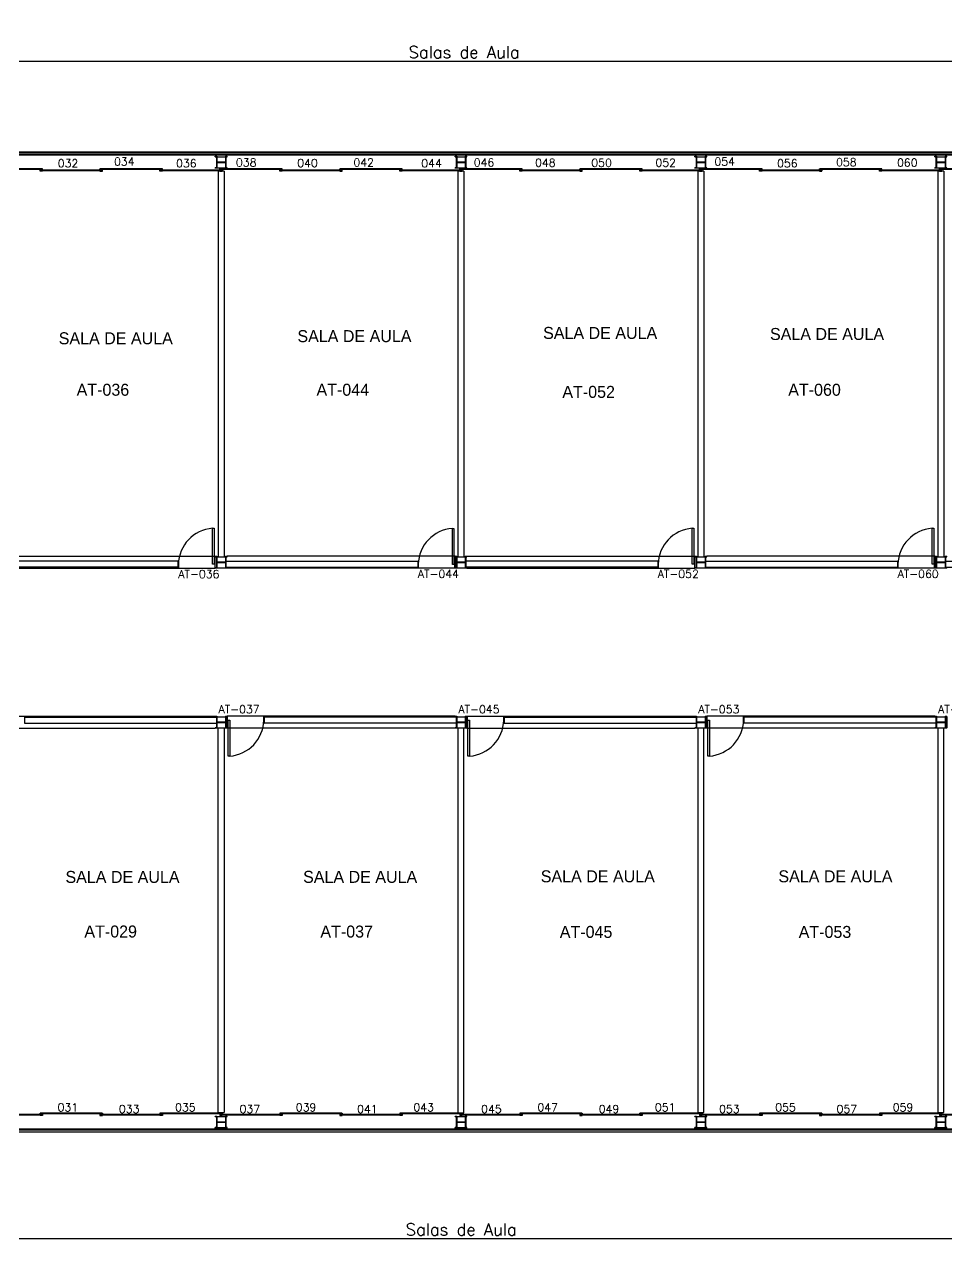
# Model space of a CAD drawing. Header units: millimetres. Extents: x 3509 to 3629, y 975 to 1006.
# Drawn here: x 3531.08 to 3554.16, y 975.59 to 1005.95 of the extents above; entities that cross this region are included whole.
import ezdxf
from ezdxf.enums import TextEntityAlignment as Align

# ---------------------------------------------------------------- set-up
doc = ezdxf.new("R2010")
doc.units = ezdxf.units.MM
for name, color, linetype in [('3', 2, 'Continuous'), ('ENDEREÇO', 2, 'Continuous'), ('MATRIZ', 2, 'Continuous'), ('MATRIZ-1', 1, 'Continuous'), ('NMOD', 2, 'Continuous'), ('TEXTO-CENTRO-CUSTO', 2, 'Continuous')]:
    doc.layers.add(name, color=color, linetype=linetype)
doc.styles.add('FONTE', font='FONTE.shx', dxfattribs={"height": 0.4})
doc.styles.add('ROMANS', font='simplex.shx', dxfattribs={"height": 0.3})
doc.styles.add('UNB-100', font='simplex.shx', dxfattribs={"height": 0.2})
doc.dimstyles.new('1', dxfattribs={"dimtxt": 0.3, "dimasz": 0.18, "dimexe": 0.5, "dimexo": 1, "dimgap": 0.08, "dimtad": 1, "dimdec": 4, "dimzin": 12, "dimdsep": 46, "dimtxsty": 'ROMANS', "dimblk1": 'NONE', "dimblk2": 'NONE', "dimsah": 1, "dimcen": 0, "dimclrd": 2, "dimclre": 2, "dimclrt": 2, "dimadec": 0, "dimazin": 0, "dimtfac": 1, "dimtdec": 4, "dimtofl": 0, "dimtmove": 2, "dimatfit": 3, "dimldrblk": 'NONE', "dimfxl": 1, "dimtolj": 1, "dimtzin": 4, "dimarcsym": 0})

# ---------------------------------------------------------------- blocks, each defined once
blk = doc.blocks.new('*D29')
at = {"layer": 'DEFPOINTS', "color": 0, "linetype": 'Continuous', "transparency": 16777216}
for p in [(3518.079, 1005.023), (3518.079, 1002.753), (3566.088, 1002.753)]:
    blk.add_point(p, dxfattribs=at)
at = {"layer": 'TEXTO-CENTRO-CUSTO', "color": 2, "linetype": 'Continuous', "lineweight": -2, "transparency": 16777216}
for p, q in [((3518.079, 1003.753), (3518.079, 1005.523)), ((3566.088, 1003.753), (3566.088, 1005.523)), ((3566.088, 1005.023), (3518.079, 1005.023))]:
    blk.add_line(p, q, dxfattribs=at)
at = {"layer": 'TEXTO-CENTRO-CUSTO', "color": 2, "linetype": 'Continuous', "transparency": 16777216, "insert": (3542.084, 1005.253), "char_height": 0.3, "attachment_point": 5, "style": 'ROMANS'}
blk.add_mtext('\\A1;Salas de Aula', dxfattribs=at)
blk = doc.blocks.new('_NONE')
at = {"color": 0, "linetype": 'ByBlock'}
blk.add_circle((0, 0), 0.25, dxfattribs=at)

msp = doc.modelspace()

# ---------------------------------------------------------------- linework, layer by layer
msp.add_lwpolyline([(3508.85567, 1002.75329), (3629.15508, 1002.75329), (3629.15508, 978.25329), (3508.85567, 978.25329)], close=True)
at = {"layer": 'MATRIZ'}
for p, q in [((3535.93067, 1002.27894), (3535.93067, 992.64129)), ((3536.08067, 1002.27894), (3535.93067, 1002.27894)), ((3536.08067, 1002.27894), (3536.08067, 992.64129)), ((3541.93067, 1002.27845), (3541.93067, 992.64129)), ((3542.08067, 1002.27845), (3541.93067, 1002.27845)), ((3542.08067, 1002.27845), (3542.08067, 992.64129)), ((3547.93067, 1002.27958), (3547.93067, 992.64129)), ((3548.08067, 1002.27958), (3547.93067, 1002.27958)), ((3548.08067, 1002.27958), (3548.08067, 992.64129)), ((3553.93067, 1002.27958), (3553.93067, 992.64092)), ((3554.08067, 1002.27958), (3553.93067, 1002.27958)), ((3554.08067, 1002.27958), (3554.08067, 992.64092)), ((3535.79014, 993.35081), (3535.83014, 993.35081)), ((3535.79014, 992.45081), (3535.79014, 993.35081)), ((3535.83014, 993.35081), (3535.83014, 992.45081)), ((3541.79014, 993.35001), (3541.83014, 993.35001)), ((3541.79014, 992.45001), (3541.79014, 993.35001)), ((3541.83014, 993.35001), (3541.83014, 992.45001)), ((3547.79014, 993.35081), (3547.83014, 993.35081)), ((3547.79014, 992.45081), (3547.79014, 993.35081)), ((3547.83014, 993.35081), (3547.83014, 992.45081)), ((3553.79014, 993.35081), (3553.83014, 993.35081)), ((3553.79014, 992.45081), (3553.79014, 993.35081)), ((3553.83014, 993.35081), (3553.83014, 992.45081)), ((3534.92577, 992.52529), (3530.12567, 992.52529)), ((3534.92577, 992.52529), (3534.92577, 992.37529)), ((3534.93077, 992.53124), (3534.93577, 992.53124)), ((3534.93077, 992.53124), (3534.93077, 992.37124)), ((3534.93577, 992.53124), (3534.93577, 992.37124)), ((3535.84567, 992.53124), (3535.85067, 992.53124)), ((3535.84567, 992.53124), (3535.84567, 992.37124)), ((3535.85067, 992.53124), (3535.85067, 992.37124)), ((3535.85567, 992.35329), (3535.85567, 992.65329)), ((3535.85567, 992.64129), (3535.85567, 992.65329)), ((3535.85567, 992.65329), (3535.89767, 992.65329)), ((3535.85567, 992.64129), (3535.88567, 992.64129)), ((3535.88567, 992.64129), (3535.88567, 992.36529)), ((3535.89767, 992.65329), (3535.89767, 992.35329)), ((3535.89767, 992.64129), (3536.11367, 992.64129)), ((3535.89767, 992.50929), (3536.11367, 992.50929)), ((3535.89767, 992.49729), (3536.11367, 992.49729)), ((3536.11367, 992.65329), (3536.11367, 992.35329)), ((3536.11367, 992.65329), (3536.15567, 992.65329)), ((3536.12567, 992.64129), (3536.12567, 992.36529)), ((3536.12567, 992.64129), (3536.15567, 992.64129)), ((3536.12567, 992.52529), (3540.92577, 992.52529)), ((3536.15567, 992.64129), (3536.15567, 992.65329)), ((3540.92577, 992.52529), (3540.92577, 992.37529)), ((3540.93077, 992.53043), (3540.93077, 992.37043)), ((3540.93077, 992.53043), (3540.93577, 992.53043)), ((3540.93577, 992.53043), (3540.93577, 992.37043)), ((3541.84567, 992.53043), (3541.85067, 992.53043)), ((3541.84567, 992.53043), (3541.84567, 992.37043)), ((3541.85067, 992.53043), (3541.85067, 992.37043)), ((3541.85567, 992.35329), (3541.85567, 992.65329)), ((3541.85567, 992.64129), (3541.85567, 992.65329)), ((3541.85567, 992.65329), (3541.89767, 992.65329)), ((3541.85567, 992.64129), (3541.88567, 992.64129)), ((3541.88567, 992.64129), (3541.88567, 992.36529)), ((3541.89767, 992.65329), (3541.89767, 992.35329)), ((3541.89767, 992.64129), (3542.11367, 992.64129)), ((3541.89767, 992.50929), (3542.11367, 992.50929)), ((3541.89767, 992.49729), (3542.11367, 992.49729)), ((3542.11367, 992.65329), (3542.11367, 992.35329)), ((3542.11367, 992.65329), (3542.15567, 992.65329)), ((3542.12567, 992.64129), (3542.12567, 992.36529)), ((3542.12567, 992.64129), (3542.15567, 992.64129)), ((3546.92577, 992.52595), (3542.12567, 992.52595)), ((3542.15567, 992.64129), (3542.15567, 992.65329)), ((3546.92577, 992.52595), (3546.92577, 992.37595)), ((3546.93077, 992.53124), (3546.93077, 992.37124)), ((3546.93077, 992.53124), (3546.93577, 992.53124)), ((3546.93577, 992.53124), (3546.93577, 992.37124)), ((3547.84567, 992.53124), (3547.85067, 992.53124)), ((3547.84567, 992.53124), (3547.84567, 992.37124)), ((3547.85067, 992.53124), (3547.85067, 992.37124)), ((3547.85567, 992.35329), (3547.85567, 992.65329)), ((3547.85567, 992.64129), (3547.85567, 992.65329)), ((3547.85567, 992.65329), (3547.89767, 992.65329)), ((3547.85567, 992.64129), (3547.88567, 992.64129)), ((3547.88567, 992.64129), (3547.88567, 992.36529)), ((3547.89767, 992.65329), (3547.89767, 992.35329)), ((3547.89767, 992.64129), (3548.11367, 992.64129)), ((3547.89767, 992.50929), (3548.11367, 992.50929)), ((3547.89767, 992.49729), (3548.11367, 992.49729)), ((3548.11367, 992.65329), (3548.11367, 992.35329)), ((3548.11367, 992.65329), (3548.15567, 992.65329)), ((3548.12567, 992.64129), (3548.12567, 992.36529)), ((3548.12567, 992.64129), (3548.15567, 992.64129)), ((3548.12567, 992.52595), (3552.92577, 992.52595)), ((3548.15567, 992.64129), (3548.15567, 992.65329)), ((3552.92577, 992.52595), (3552.92577, 992.37595)), ((3552.93077, 992.53124), (3552.93077, 992.37124)), ((3552.93077, 992.53124), (3552.93577, 992.53124)), ((3552.93577, 992.53124), (3552.93577, 992.37124)), ((3553.84567, 992.53124), (3553.85067, 992.53124)), ((3553.84567, 992.53124), (3553.84567, 992.37124)), ((3553.85067, 992.53124), (3553.85067, 992.37124)), ((3553.85567, 992.35292), (3553.85567, 992.65292)), ((3553.85567, 992.64092), (3553.85567, 992.65292)), ((3553.85567, 992.65292), (3553.89767, 992.65292)), ((3553.85567, 992.64092), (3553.88567, 992.64092)), ((3553.88567, 992.64092), (3553.88567, 992.36492)), ((3553.89767, 992.65292), (3553.89767, 992.35292)), ((3553.89767, 992.64092), (3554.11367, 992.64092)), ((3553.89767, 992.50892), (3554.11367, 992.50892)), ((3553.89767, 992.49692), (3554.11367, 992.49692)), ((3554.11367, 992.65292), (3554.11367, 992.35292)), ((3554.11367, 992.65292), (3554.15567, 992.65292)), ((3554.12567, 992.64092), (3554.12567, 992.36492)), ((3554.12567, 992.64092), (3554.15567, 992.64092)), ((3558.92577, 992.52492), (3554.12567, 992.52492)), ((3554.15567, 992.64092), (3554.15567, 992.65292)), ((3534.92577, 992.37529), (3530.12567, 992.37529)), ((3534.93077, 992.37124), (3534.93577, 992.37124)), ((3535.83014, 992.45081), (3535.79014, 992.45081)), ((3535.84567, 992.37124), (3535.85067, 992.37124)), ((3535.88567, 992.36529), (3535.85567, 992.36529)), ((3535.85567, 992.35329), (3535.85567, 992.36529)), ((3535.89767, 992.35329), (3535.85567, 992.35329)), ((3535.89767, 992.36529), (3536.11367, 992.36529)), ((3536.15567, 992.35329), (3536.11367, 992.35329)), ((3536.12567, 992.37529), (3540.92577, 992.37529)), ((3536.15567, 992.36529), (3536.12567, 992.36529)), ((3536.15567, 992.35329), (3536.15567, 992.36529)), ((3540.93077, 992.37043), (3540.93577, 992.37043)), ((3541.83014, 992.45001), (3541.79014, 992.45001)), ((3541.84567, 992.37043), (3541.85067, 992.37043)), ((3541.88567, 992.36529), (3541.85567, 992.36529)), ((3541.85567, 992.35329), (3541.85567, 992.36529)), ((3541.89767, 992.35329), (3541.85567, 992.35329)), ((3541.89767, 992.36529), (3542.11367, 992.36529)), ((3542.15567, 992.35329), (3542.11367, 992.35329)), ((3546.92577, 992.37595), (3542.12567, 992.37595)), ((3542.15567, 992.36529), (3542.12567, 992.36529)), ((3542.15567, 992.35329), (3542.15567, 992.36529)), ((3546.93077, 992.37124), (3546.93577, 992.37124)), ((3547.83014, 992.45081), (3547.79014, 992.45081)), ((3547.84567, 992.37124), (3547.85067, 992.37124)), ((3547.88567, 992.36529), (3547.85567, 992.36529)), ((3547.85567, 992.35329), (3547.85567, 992.36529)), ((3547.89767, 992.35329), (3547.85567, 992.35329)), ((3547.89767, 992.36529), (3548.11367, 992.36529)), ((3548.15567, 992.35329), (3548.11367, 992.35329)), ((3548.12567, 992.37595), (3552.92577, 992.37595)), ((3548.15567, 992.36529), (3548.12567, 992.36529)), ((3548.15567, 992.35329), (3548.15567, 992.36529)), ((3552.93077, 992.37124), (3552.93577, 992.37124)), ((3553.83014, 992.45081), (3553.79014, 992.45081)), ((3553.84567, 992.37124), (3553.85067, 992.37124)), ((3553.88567, 992.36492), (3553.85567, 992.36492)), ((3553.85567, 992.35292), (3553.85567, 992.36492)), ((3553.89767, 992.35292), (3553.85567, 992.35292)), ((3553.89767, 992.36492), (3554.11367, 992.36492)), ((3554.15567, 992.35292), (3554.11367, 992.35292)), ((3558.92577, 992.37492), (3554.12567, 992.37492)), ((3554.15567, 992.36492), (3554.12567, 992.36492)), ((3554.15567, 992.35292), (3554.15567, 992.36492)), ((3531.08347, 988.63093), (3531.08347, 988.48093)), ((3531.08347, 988.63093), (3535.88567, 988.63093)), ((3535.85567, 988.64093), (3535.85567, 988.65293)), ((3535.85567, 988.65293), (3535.89767, 988.65293)), ((3535.85567, 988.64093), (3535.88567, 988.64093)), ((3535.88567, 988.64093), (3535.88567, 988.36493)), ((3535.89767, 988.65293), (3535.89767, 988.35293)), ((3535.89767, 988.64093), (3536.11367, 988.64093)), ((3536.11367, 988.65293), (3536.15567, 988.65293)), ((3536.11367, 988.65293), (3536.11367, 988.35293)), ((3536.12567, 988.64093), (3536.12567, 988.36493)), ((3536.12567, 988.64093), (3536.15567, 988.64093)), ((3536.15567, 988.64093), (3536.15567, 988.65293)), ((3536.15567, 988.64093), (3536.15567, 988.36493)), ((3536.1596, 988.47492), (3536.1596, 988.63492)), ((3536.1646, 988.63492), (3536.1596, 988.63492)), ((3536.1646, 988.47492), (3536.1646, 988.63492)), ((3536.18013, 988.55534), (3536.22013, 988.55534)), ((3536.18013, 987.65534), (3536.18013, 988.55534)), ((3536.22013, 988.55534), (3536.22013, 987.65534)), ((3537.0795, 988.63492), (3537.0745, 988.63492)), ((3537.0745, 988.47492), (3537.0745, 988.63492)), ((3537.0795, 988.47492), (3537.0795, 988.63492)), ((3537.08347, 988.63092), (3537.08347, 988.48092)), ((3541.88567, 988.63092), (3537.08347, 988.63092)), ((3541.85567, 988.64092), (3541.85567, 988.65292)), ((3541.85567, 988.65292), (3541.89767, 988.65292)), ((3541.85567, 988.64092), (3541.88567, 988.64092)), ((3541.88567, 988.64092), (3541.88567, 988.36492)), ((3541.89767, 988.65292), (3541.89767, 988.35292)), ((3541.89767, 988.64092), (3542.11367, 988.64092)), ((3542.11367, 988.65292), (3542.15567, 988.65292)), ((3542.11367, 988.65292), (3542.11367, 988.35292)), ((3542.12567, 988.64092), (3542.12567, 988.36492)), ((3542.12567, 988.64092), (3542.15567, 988.64092)), ((3542.15567, 988.64092), (3542.15567, 988.65292)), ((3542.15567, 988.64092), (3542.15567, 988.36492)), ((3542.1596, 988.47491), (3542.1596, 988.63491)), ((3542.1646, 988.63491), (3542.1596, 988.63491)), ((3542.1646, 988.47491), (3542.1646, 988.63491)), ((3542.18013, 988.55534), (3542.22013, 988.55534)), ((3542.18013, 987.65534), (3542.18013, 988.55534)), ((3542.22013, 988.55534), (3542.22013, 987.65534)), ((3543.0795, 988.63491), (3543.0745, 988.63491)), ((3543.0745, 988.47491), (3543.0745, 988.63491)), ((3543.0795, 988.47491), (3543.0795, 988.63491)), ((3543.08347, 988.63091), (3547.88567, 988.63091)), ((3543.08347, 988.63091), (3543.08347, 988.48091)), ((3547.85567, 988.64091), (3547.85567, 988.65291)), ((3547.85567, 988.65291), (3547.89767, 988.65291)), ((3547.85567, 988.64091), (3547.88567, 988.64091)), ((3547.88567, 988.64091), (3547.88567, 988.36491)), ((3547.89767, 988.65291), (3547.89767, 988.35291)), ((3547.89767, 988.64091), (3548.11367, 988.64091)), ((3548.11367, 988.65291), (3548.15567, 988.65291)), ((3548.11367, 988.65291), (3548.11367, 988.35291)), ((3548.12567, 988.64091), (3548.12567, 988.36491)), ((3548.12567, 988.64091), (3548.15567, 988.64091)), ((3548.15567, 988.64091), (3548.15567, 988.65291)), ((3548.15567, 988.64091), (3548.15567, 988.36491)), ((3548.1596, 988.4749), (3548.1596, 988.6349)), ((3548.1646, 988.6349), (3548.1596, 988.6349)), ((3548.1646, 988.4749), (3548.1646, 988.6349)), ((3548.18013, 988.55533), (3548.22013, 988.55533)), ((3548.18013, 987.65533), (3548.18013, 988.55533)), ((3548.22013, 988.55533), (3548.22013, 987.65533)), ((3549.0795, 988.6349), (3549.0745, 988.6349)), ((3549.0745, 988.4749), (3549.0745, 988.6349)), ((3549.0795, 988.4749), (3549.0795, 988.6349)), ((3553.88567, 988.6309), (3549.08347, 988.6309)), ((3549.08347, 988.6309), (3549.08347, 988.4809)), ((3553.85567, 988.6409), (3553.85567, 988.6529)), ((3553.85567, 988.6529), (3553.89767, 988.6529)), ((3553.85567, 988.6409), (3553.88567, 988.6409)), ((3553.88567, 988.6409), (3553.88567, 988.3649)), ((3553.89767, 988.6529), (3553.89767, 988.3529)), ((3553.89767, 988.6409), (3554.11367, 988.6409)), ((3554.11367, 988.6529), (3554.15567, 988.6529)), ((3554.11367, 988.6529), (3554.11367, 988.3529)), ((3554.12567, 988.6409), (3554.12567, 988.3649)), ((3554.12567, 988.6409), (3554.15567, 988.6409)), ((3554.15567, 988.6409), (3554.15567, 988.6529)), ((3554.15567, 988.6409), (3554.15567, 988.3649)), ((3531.08347, 988.48093), (3535.88567, 988.48093)), ((3535.88567, 988.36493), (3535.85567, 988.36493)), ((3535.85567, 988.35293), (3535.85567, 988.36493)), ((3535.89767, 988.35293), (3535.85567, 988.35293)), ((3535.89767, 988.50893), (3536.11367, 988.50893)), ((3535.89767, 988.49693), (3536.11367, 988.49693)), ((3535.89767, 988.36493), (3536.11367, 988.36493)), ((3535.93067, 978.74441), (3535.93067, 988.36493)), ((3536.08067, 988.36493), (3536.08067, 978.74441)), ((3536.15567, 988.35293), (3536.11367, 988.35293)), ((3536.15567, 988.36493), (3536.12567, 988.36493)), ((3536.15567, 988.35293), (3536.15567, 988.36493)), ((3536.1646, 988.47492), (3536.1596, 988.47492)), ((3537.0795, 988.47492), (3537.0745, 988.47492)), ((3541.88567, 988.48092), (3537.08347, 988.48092)), ((3541.88567, 988.36492), (3541.85567, 988.36492)), ((3541.85567, 988.35292), (3541.85567, 988.36492)), ((3541.89767, 988.35292), (3541.85567, 988.35292)), ((3541.89767, 988.50892), (3542.11367, 988.50892)), ((3541.89767, 988.49692), (3542.11367, 988.49692)), ((3541.89767, 988.36492), (3542.11367, 988.36492)), ((3541.93067, 988.36492), (3541.93067, 978.74091)), ((3542.08067, 978.74091), (3542.08067, 988.36492)), ((3542.15567, 988.35292), (3542.11367, 988.35292)), ((3542.15567, 988.36492), (3542.12567, 988.36492)), ((3542.15567, 988.35292), (3542.15567, 988.36492)), ((3542.1646, 988.47491), (3542.1596, 988.47491)), ((3543.0795, 988.47491), (3543.0745, 988.47491)), ((3543.08347, 988.48091), (3547.88567, 988.48091)), ((3547.85567, 988.35291), (3547.85567, 988.36491)), ((3547.88567, 988.36491), (3547.85567, 988.36491)), ((3547.85567, 988.35291), (3547.85567, 988.36491)), ((3547.89767, 988.35291), (3547.85567, 988.35291)), ((3547.89767, 988.35291), (3547.85567, 988.35291)), ((3547.89767, 988.50891), (3548.11367, 988.50891)), ((3547.89767, 988.49691), (3548.11367, 988.49691)), ((3547.89767, 988.36491), (3548.11367, 988.36491)), ((3547.93067, 988.36491), (3547.93067, 978.74777)), ((3548.08067, 978.74777), (3548.08067, 988.36491)), ((3548.15567, 988.35291), (3548.11367, 988.35291)), ((3548.15567, 988.36491), (3548.12567, 988.36491)), ((3548.15567, 988.35291), (3548.15567, 988.36491)), ((3548.1646, 988.4749), (3548.1596, 988.4749)), ((3549.0795, 988.4749), (3549.0745, 988.4749)), ((3553.88567, 988.4809), (3549.08347, 988.4809)), ((3553.88567, 988.3649), (3553.85567, 988.3649)), ((3553.85567, 988.3529), (3553.85567, 988.3649)), ((3553.89767, 988.3529), (3553.85567, 988.3529)), ((3553.89767, 988.5089), (3554.11367, 988.5089)), ((3553.89767, 988.4969), (3554.11367, 988.4969)), ((3553.89767, 988.3649), (3554.11367, 988.3649)), ((3553.93067, 988.3649), (3553.93067, 978.74777)), ((3554.08067, 978.74777), (3554.08067, 988.3649)), ((3554.15567, 988.3529), (3554.11367, 988.3529)), ((3554.15567, 988.3649), (3554.12567, 988.3649)), ((3554.15567, 988.3529), (3554.15567, 988.3649)), ((3536.22013, 987.65534), (3536.18013, 987.65534)), ((3542.22013, 987.65534), (3542.18013, 987.65534)), ((3548.22013, 987.65533), (3548.18013, 987.65533)), ((3535.93067, 978.74441), (3536.08067, 978.74441)), ((3541.93067, 978.74091), (3542.08067, 978.74091)), ((3547.93067, 978.74777), (3548.08067, 978.74777)), ((3553.93067, 978.74777), (3554.08067, 978.74777))]:
    msp.add_line(p, q, dxfattribs=at)
for centre, start, end in [((3535.85959, 992.42934), 94.310497, 178.642288), ((3541.85959, 992.42854), 94.310497, 178.642288), ((3547.85959, 992.42934), 94.310497, 178.642288), ((3553.85959, 992.42934), 94.310497, 178.642288), ((3536.15067, 988.57681), 274.310497, 358.642288), ((3542.15067, 988.57681), 274.310497, 358.642288), ((3548.15067, 988.5768), 274.310497, 358.642288)]:
    msp.add_arc(centre, 0.92408, start, end, dxfattribs=at)
at = {"layer": 'MATRIZ-1'}
for p, q in [((3629.15508, 1002.75329), (3508.85567, 1002.75329)), ((3591.50008, 1002.70814), (3508.85567, 1002.70814)), ((3591.50008, 1002.67814), (3508.85567, 1002.67814)), ((3535.85567, 1002.64129), (3535.85567, 1002.65329)), ((3535.85567, 1002.65329), (3535.89767, 1002.65329)), ((3535.85567, 1002.64129), (3535.88567, 1002.64129)), ((3535.88567, 1002.64129), (3535.88567, 1002.36529)), ((3535.89767, 1002.65329), (3535.89767, 1002.35329)), ((3535.89767, 1002.64129), (3536.11367, 1002.64129)), ((3535.89767, 1002.50929), (3536.11367, 1002.50929)), ((3536.11367, 1002.65329), (3536.11367, 1002.35329)), ((3536.11367, 1002.65329), (3536.15567, 1002.65329)), ((3536.12567, 1002.64129), (3536.12567, 1002.36529)), ((3536.12567, 1002.64129), (3536.15567, 1002.64129)), ((3536.15567, 1002.64129), (3536.15567, 1002.65329)), ((3541.85567, 1002.64129), (3541.85567, 1002.65329)), ((3541.85567, 1002.65329), (3541.89767, 1002.65329)), ((3541.85567, 1002.64129), (3541.88567, 1002.64129)), ((3541.88567, 1002.64129), (3541.88567, 1002.36529)), ((3541.89767, 1002.65329), (3541.89767, 1002.35329)), ((3541.89767, 1002.64129), (3542.11367, 1002.64129)), ((3541.89767, 1002.50929), (3542.11367, 1002.50929)), ((3542.11367, 1002.65329), (3542.11367, 1002.35329)), ((3542.11367, 1002.65329), (3542.15567, 1002.65329)), ((3542.12567, 1002.64129), (3542.12567, 1002.36529)), ((3542.12567, 1002.64129), (3542.15567, 1002.64129)), ((3542.15567, 1002.64129), (3542.15567, 1002.65329)), ((3547.85567, 1002.64129), (3547.85567, 1002.65329)), ((3547.85567, 1002.65329), (3547.89767, 1002.65329)), ((3547.85567, 1002.64129), (3547.88567, 1002.64129)), ((3547.88567, 1002.64129), (3547.88567, 1002.36529)), ((3547.89767, 1002.65329), (3547.89767, 1002.35329)), ((3547.89767, 1002.64129), (3548.11367, 1002.64129)), ((3547.89767, 1002.50929), (3548.11367, 1002.50929)), ((3548.11367, 1002.65329), (3548.11367, 1002.35329)), ((3548.11367, 1002.65329), (3548.15567, 1002.65329)), ((3548.12567, 1002.64129), (3548.12567, 1002.36529)), ((3548.12567, 1002.64129), (3548.15567, 1002.64129)), ((3548.15567, 1002.64129), (3548.15567, 1002.65329)), ((3553.85567, 1002.64129), (3553.85567, 1002.65329)), ((3553.85567, 1002.65329), (3553.89767, 1002.65329)), ((3553.85567, 1002.64129), (3553.88567, 1002.64129)), ((3553.88567, 1002.64129), (3553.88567, 1002.36529)), ((3553.89767, 1002.65329), (3553.89767, 1002.35329)), ((3553.89767, 1002.64129), (3554.11367, 1002.64129)), ((3553.89767, 1002.50929), (3554.11367, 1002.50929)), ((3554.11367, 1002.65329), (3554.11367, 1002.35329)), ((3554.11367, 1002.65329), (3554.15567, 1002.65329)), ((3554.12567, 1002.64129), (3554.12567, 1002.36529)), ((3554.12567, 1002.64129), (3554.15567, 1002.64129)), ((3554.15567, 1002.64129), (3554.15567, 1002.65329)), ((3531.52867, 1002.33396), (3529.98267, 1002.33396)), ((3531.52867, 1002.31796), (3529.98267, 1002.31796)), ((3531.53567, 1002.34096), (3531.47567, 1002.34096)), ((3531.47567, 1002.31096), (3531.53567, 1002.31096)), ((3531.47567, 1002.28096), (3531.47567, 1002.31096)), ((3531.53567, 1002.28096), (3531.47567, 1002.28096)), ((3531.48267, 1002.30396), (3531.48267, 1002.28796)), ((3533.02867, 1002.30396), (3531.48267, 1002.30396)), ((3533.02867, 1002.28796), (3531.48267, 1002.28796)), ((3531.52867, 1002.31796), (3531.52867, 1002.33396)), ((3531.53567, 1002.31096), (3531.53567, 1002.34096)), ((3532.97567, 1002.34096), (3533.03567, 1002.34096)), ((3532.97567, 1002.31096), (3532.97567, 1002.34096)), ((3533.03567, 1002.31096), (3532.97567, 1002.31096)), ((3532.97567, 1002.28096), (3533.03567, 1002.28096)), ((3534.52867, 1002.33396), (3532.98267, 1002.33396)), ((3532.98267, 1002.31796), (3532.98267, 1002.33396)), ((3534.52867, 1002.31796), (3532.98267, 1002.31796)), ((3533.02867, 1002.30396), (3533.02867, 1002.28796)), ((3533.03567, 1002.28096), (3533.03567, 1002.31096)), ((3534.53567, 1002.34096), (3534.47567, 1002.34096)), ((3534.47567, 1002.31096), (3534.53567, 1002.31096)), ((3534.47567, 1002.28096), (3534.47567, 1002.31096)), ((3534.53567, 1002.28096), (3534.47567, 1002.28096)), ((3534.48267, 1002.30396), (3534.48267, 1002.28796)), ((3536.02867, 1002.30396), (3534.48267, 1002.30396)), ((3536.02867, 1002.28796), (3534.48267, 1002.28796)), ((3534.52867, 1002.31796), (3534.52867, 1002.33396)), ((3534.53567, 1002.31096), (3534.53567, 1002.34096)), ((3535.88567, 1002.36529), (3535.85567, 1002.36529)), ((3535.85567, 1002.35329), (3535.85567, 1002.36529)), ((3535.89767, 1002.35329), (3535.85567, 1002.35329)), ((3535.89767, 1002.49729), (3536.11367, 1002.49729)), ((3535.89767, 1002.36529), (3536.11367, 1002.36529)), ((3535.97567, 1002.34096), (3536.03567, 1002.34096)), ((3535.97567, 1002.31096), (3535.97567, 1002.34096)), ((3536.03567, 1002.31096), (3535.97567, 1002.31096)), ((3535.97567, 1002.28096), (3536.03567, 1002.28096)), ((3537.52867, 1002.33396), (3535.98267, 1002.33396)), ((3535.98267, 1002.31796), (3535.98267, 1002.33396)), ((3537.52867, 1002.31796), (3535.98267, 1002.31796)), ((3536.02867, 1002.30396), (3536.02867, 1002.28796)), ((3536.03567, 1002.28096), (3536.03567, 1002.31096)), ((3536.15567, 1002.35329), (3536.11367, 1002.35329)), ((3536.15567, 1002.36529), (3536.12567, 1002.36529)), ((3536.15567, 1002.35329), (3536.15567, 1002.36529)), ((3537.53567, 1002.34096), (3537.47567, 1002.34096)), ((3537.47567, 1002.31096), (3537.53567, 1002.31096)), ((3537.47567, 1002.28096), (3537.47567, 1002.31096)), ((3537.53567, 1002.28096), (3537.47567, 1002.28096)), ((3537.48267, 1002.30396), (3537.48267, 1002.28796)), ((3539.02867, 1002.30396), (3537.48267, 1002.30396)), ((3539.02867, 1002.28796), (3537.48267, 1002.28796)), ((3537.52867, 1002.31796), (3537.52867, 1002.33396)), ((3537.53567, 1002.31096), (3537.53567, 1002.34096)), ((3538.97567, 1002.34096), (3539.03567, 1002.34096)), ((3538.97567, 1002.31096), (3538.97567, 1002.34096)), ((3539.03567, 1002.31096), (3538.97567, 1002.31096)), ((3538.97567, 1002.28096), (3539.03567, 1002.28096)), ((3538.98267, 1002.31796), (3538.98267, 1002.33396)), ((3540.52867, 1002.33396), (3538.98267, 1002.33396)), ((3540.52867, 1002.31796), (3538.98267, 1002.31796)), ((3539.02867, 1002.30396), (3539.02867, 1002.28796)), ((3539.03567, 1002.28096), (3539.03567, 1002.31096)), ((3540.53567, 1002.34096), (3540.47567, 1002.34096)), ((3540.47567, 1002.31096), (3540.53567, 1002.31096)), ((3540.47567, 1002.28096), (3540.47567, 1002.31096)), ((3540.53567, 1002.28096), (3540.47567, 1002.28096)), ((3542.02867, 1002.30396), (3540.48267, 1002.30396)), ((3540.48267, 1002.30396), (3540.48267, 1002.28796)), ((3542.02867, 1002.28796), (3540.48267, 1002.28796)), ((3540.52867, 1002.31796), (3540.52867, 1002.33396)), ((3540.53567, 1002.31096), (3540.53567, 1002.34096)), ((3541.88567, 1002.36529), (3541.85567, 1002.36529)), ((3541.85567, 1002.35329), (3541.85567, 1002.36529)), ((3541.89767, 1002.35329), (3541.85567, 1002.35329)), ((3541.89767, 1002.49729), (3542.11367, 1002.49729)), ((3541.89767, 1002.36529), (3542.11367, 1002.36529)), ((3541.97567, 1002.34096), (3542.03567, 1002.34096)), ((3541.97567, 1002.31096), (3541.97567, 1002.34096)), ((3542.03567, 1002.31096), (3541.97567, 1002.31096)), ((3541.97567, 1002.28096), (3542.03567, 1002.28096)), ((3543.52867, 1002.33396), (3541.98267, 1002.33396)), ((3541.98267, 1002.31796), (3541.98267, 1002.33396)), ((3543.52867, 1002.31796), (3541.98267, 1002.31796)), ((3542.02867, 1002.30396), (3542.02867, 1002.28796)), ((3542.03567, 1002.28096), (3542.03567, 1002.31096)), ((3542.15567, 1002.35329), (3542.11367, 1002.35329)), ((3542.15567, 1002.36529), (3542.12567, 1002.36529)), ((3542.15567, 1002.35329), (3542.15567, 1002.36529)), ((3543.53567, 1002.34096), (3543.47567, 1002.34096)), ((3543.47567, 1002.31096), (3543.53567, 1002.31096)), ((3543.47567, 1002.28096), (3543.47567, 1002.31096)), ((3543.53567, 1002.28096), (3543.47567, 1002.28096)), ((3543.48267, 1002.30396), (3543.48267, 1002.28796)), ((3545.02867, 1002.30396), (3543.48267, 1002.30396)), ((3545.02867, 1002.28796), (3543.48267, 1002.28796)), ((3543.52867, 1002.31796), (3543.52867, 1002.33396)), ((3543.53567, 1002.31096), (3543.53567, 1002.34096)), ((3544.97567, 1002.34096), (3545.03567, 1002.34096)), ((3544.97567, 1002.31096), (3544.97567, 1002.34096)), ((3545.03567, 1002.31096), (3544.97567, 1002.31096)), ((3544.97567, 1002.28096), (3545.03567, 1002.28096)), ((3544.98267, 1002.31796), (3544.98267, 1002.33396)), ((3546.52867, 1002.33396), (3544.98267, 1002.33396)), ((3546.52867, 1002.31796), (3544.98267, 1002.31796)), ((3545.02867, 1002.30396), (3545.02867, 1002.28796)), ((3545.03567, 1002.28096), (3545.03567, 1002.31096)), ((3546.53567, 1002.34096), (3546.47567, 1002.34096)), ((3546.47567, 1002.31096), (3546.53567, 1002.31096)), ((3546.47567, 1002.28096), (3546.47567, 1002.31096)), ((3546.53567, 1002.28096), (3546.47567, 1002.28096)), ((3548.02867, 1002.30396), (3546.48267, 1002.30396)), ((3546.48267, 1002.30396), (3546.48267, 1002.28796)), ((3548.02867, 1002.28796), (3546.48267, 1002.28796)), ((3546.52867, 1002.31796), (3546.52867, 1002.33396)), ((3546.53567, 1002.31096), (3546.53567, 1002.34096)), ((3547.88567, 1002.36529), (3547.85567, 1002.36529)), ((3547.85567, 1002.35329), (3547.85567, 1002.36529)), ((3547.89767, 1002.35329), (3547.85567, 1002.35329)), ((3547.89767, 1002.49729), (3548.11367, 1002.49729)), ((3547.89767, 1002.36529), (3548.11367, 1002.36529)), ((3547.97567, 1002.34096), (3548.03567, 1002.34096)), ((3547.97567, 1002.31096), (3547.97567, 1002.34096)), ((3548.03567, 1002.31096), (3547.97567, 1002.31096)), ((3547.97567, 1002.28096), (3548.03567, 1002.28096)), ((3549.52867, 1002.33396), (3547.98267, 1002.33396)), ((3547.98267, 1002.31796), (3547.98267, 1002.33396)), ((3549.52867, 1002.31796), (3547.98267, 1002.31796)), ((3548.02867, 1002.30396), (3548.02867, 1002.28796)), ((3548.03567, 1002.28096), (3548.03567, 1002.31096)), ((3548.15567, 1002.35329), (3548.11367, 1002.35329)), ((3548.15567, 1002.36529), (3548.12567, 1002.36529)), ((3548.15567, 1002.35329), (3548.15567, 1002.36529)), ((3549.53567, 1002.34096), (3549.47567, 1002.34096)), ((3549.47567, 1002.31096), (3549.53567, 1002.31096)), ((3549.47567, 1002.28096), (3549.47567, 1002.31096)), ((3549.53567, 1002.28096), (3549.47567, 1002.28096)), ((3551.02867, 1002.30396), (3549.48267, 1002.30396)), ((3549.48267, 1002.30396), (3549.48267, 1002.28796)), ((3551.02867, 1002.28796), (3549.48267, 1002.28796)), ((3549.52867, 1002.31796), (3549.52867, 1002.33396)), ((3549.53567, 1002.31096), (3549.53567, 1002.34096)), ((3550.97567, 1002.34096), (3551.03567, 1002.34096)), ((3550.97567, 1002.31096), (3550.97567, 1002.34096)), ((3551.03567, 1002.31096), (3550.97567, 1002.31096)), ((3550.97567, 1002.28096), (3551.03567, 1002.28096)), ((3552.52867, 1002.33396), (3550.98267, 1002.33396)), ((3550.98267, 1002.31796), (3550.98267, 1002.33396)), ((3552.52867, 1002.31796), (3550.98267, 1002.31796)), ((3551.02867, 1002.30396), (3551.02867, 1002.28796)), ((3551.03567, 1002.28096), (3551.03567, 1002.31096)), ((3552.53567, 1002.34096), (3552.47567, 1002.34096)), ((3552.47567, 1002.31096), (3552.53567, 1002.31096)), ((3552.47567, 1002.28096), (3552.47567, 1002.31096)), ((3552.53567, 1002.28096), (3552.47567, 1002.28096)), ((3552.48267, 1002.30396), (3552.48267, 1002.28796)), ((3554.02867, 1002.30396), (3552.48267, 1002.30396)), ((3554.02867, 1002.28796), (3552.48267, 1002.28796)), ((3552.52867, 1002.31796), (3552.52867, 1002.33396)), ((3552.53567, 1002.31096), (3552.53567, 1002.34096)), ((3553.88567, 1002.36529), (3553.85567, 1002.36529)), ((3553.85567, 1002.35329), (3553.85567, 1002.36529)), ((3553.89767, 1002.35329), (3553.85567, 1002.35329)), ((3553.89767, 1002.49729), (3554.11367, 1002.49729)), ((3553.89767, 1002.36529), (3554.11367, 1002.36529)), ((3553.97567, 1002.34096), (3554.03567, 1002.34096)), ((3553.97567, 1002.31096), (3553.97567, 1002.34096)), ((3554.03567, 1002.31096), (3553.97567, 1002.31096)), ((3553.97567, 1002.28096), (3554.03567, 1002.28096)), ((3553.98267, 1002.31796), (3553.98267, 1002.33396)), ((3555.52867, 1002.33396), (3553.98267, 1002.33396)), ((3555.52867, 1002.31796), (3553.98267, 1002.31796)), ((3554.02867, 1002.30396), (3554.02867, 1002.28796)), ((3554.03567, 1002.28096), (3554.03567, 1002.31096)), ((3554.15567, 1002.35329), (3554.11367, 1002.35329)), ((3554.15567, 1002.36529), (3554.12567, 1002.36529)), ((3554.15567, 1002.35329), (3554.15567, 1002.36529)), ((3530.15567, 992.65329), (3535.85567, 992.65329)), ((3541.85567, 992.65329), (3536.15567, 992.65329)), ((3542.15567, 992.65329), (3547.85567, 992.65329)), ((3553.85567, 992.65329), (3548.15567, 992.65329)), ((3530.15567, 992.35329), (3535.85567, 992.35329)), ((3541.85567, 992.35329), (3536.15567, 992.35329)), ((3542.15567, 992.35329), (3547.85567, 992.35329)), ((3553.85567, 992.35329), (3548.15567, 992.35329)), ((3530.15567, 988.65293), (3535.85567, 988.65293)), ((3541.85567, 988.65293), (3536.15567, 988.65293)), ((3542.15567, 988.65292), (3547.85567, 988.65292)), ((3553.85567, 988.65291), (3548.15567, 988.65291)), ((3530.15567, 988.35293), (3535.85567, 988.35293)), ((3541.85567, 988.35293), (3536.15567, 988.35293)), ((3542.15567, 988.35292), (3547.85567, 988.35292)), ((3553.85567, 988.35291), (3548.15567, 988.35291)), ((3531.52867, 978.69531), (3529.98267, 978.69531)), ((3531.52867, 978.67931), (3529.98267, 978.67931)), ((3531.47567, 978.73231), (3531.47567, 978.70231)), ((3531.53567, 978.73231), (3531.47567, 978.73231)), ((3531.47567, 978.70231), (3531.53567, 978.70231)), ((3531.53567, 978.67231), (3531.47567, 978.67231)), ((3531.48267, 978.70931), (3531.48267, 978.72531)), ((3533.02867, 978.72531), (3531.48267, 978.72531)), ((3533.02867, 978.70931), (3531.48267, 978.70931)), ((3531.52867, 978.69531), (3531.52867, 978.67931)), ((3531.53567, 978.70231), (3531.53567, 978.67231)), ((3532.97567, 978.73231), (3533.03567, 978.73231)), ((3532.97567, 978.70231), (3532.97567, 978.67231)), ((3533.03567, 978.70231), (3532.97567, 978.70231)), ((3532.97567, 978.67231), (3533.03567, 978.67231)), ((3534.52867, 978.69531), (3532.98267, 978.69531)), ((3532.98267, 978.69531), (3532.98267, 978.67931)), ((3534.52867, 978.67931), (3532.98267, 978.67931)), ((3533.02867, 978.70931), (3533.02867, 978.72531)), ((3533.03567, 978.73231), (3533.03567, 978.70231)), ((3534.47567, 978.73231), (3534.47567, 978.70231)), ((3534.53567, 978.73231), (3534.47567, 978.73231)), ((3534.47567, 978.70231), (3534.53567, 978.70231)), ((3534.53567, 978.67231), (3534.47567, 978.67231)), ((3534.48267, 978.70931), (3534.48267, 978.72531)), ((3536.02867, 978.72531), (3534.48267, 978.72531)), ((3536.02867, 978.70931), (3534.48267, 978.70931)), ((3534.52867, 978.69531), (3534.52867, 978.67931)), ((3534.53567, 978.70231), (3534.53567, 978.67231)), ((3535.85567, 978.64563), (3535.85567, 978.65763)), ((3535.85567, 978.65763), (3535.89767, 978.65763)), ((3535.85567, 978.64563), (3535.88567, 978.64563)), ((3535.88567, 978.64563), (3535.88567, 978.36963)), ((3535.89767, 978.65763), (3535.89767, 978.35763)), ((3535.89767, 978.64563), (3536.11367, 978.64563)), ((3535.97567, 978.73231), (3536.03567, 978.73231)), ((3535.97567, 978.70231), (3535.97567, 978.67231)), ((3536.03567, 978.70231), (3535.97567, 978.70231)), ((3535.97567, 978.67231), (3536.03567, 978.67231)), ((3537.52867, 978.69531), (3535.98267, 978.69531)), ((3535.98267, 978.69531), (3535.98267, 978.67931)), ((3535.98267, 978.69531), (3535.98267, 978.67931)), ((3537.52867, 978.67931), (3535.98267, 978.67931)), ((3536.02867, 978.70931), (3536.02867, 978.72531)), ((3536.03567, 978.73231), (3536.03567, 978.70231)), ((3536.11367, 978.65763), (3536.11367, 978.35763)), ((3536.11367, 978.65763), (3536.15567, 978.65763)), ((3536.12567, 978.64563), (3536.12567, 978.36963)), ((3536.12567, 978.64563), (3536.15567, 978.64563)), ((3536.15567, 978.64563), (3536.15567, 978.65763)), ((3537.47567, 978.73231), (3537.47567, 978.70231)), ((3537.53567, 978.73231), (3537.47567, 978.73231)), ((3537.47567, 978.70231), (3537.53567, 978.70231)), ((3537.53567, 978.67231), (3537.47567, 978.67231)), ((3537.48267, 978.70931), (3537.48267, 978.72531)), ((3539.02867, 978.72531), (3537.48267, 978.72531)), ((3539.02867, 978.70931), (3537.48267, 978.70931)), ((3537.52867, 978.69531), (3537.52867, 978.67931)), ((3537.53567, 978.70231), (3537.53567, 978.67231)), ((3538.97567, 978.73231), (3539.03567, 978.73231)), ((3538.97567, 978.70231), (3538.97567, 978.67231)), ((3539.03567, 978.70231), (3538.97567, 978.70231)), ((3538.97567, 978.67231), (3539.03567, 978.67231)), ((3538.98267, 978.69531), (3538.98267, 978.67931)), ((3540.52867, 978.69531), (3538.98267, 978.69531)), ((3540.52867, 978.67931), (3538.98267, 978.67931)), ((3539.02867, 978.70931), (3539.02867, 978.72531)), ((3539.03567, 978.73231), (3539.03567, 978.70231)), ((3540.47567, 978.73231), (3540.47567, 978.70231)), ((3540.53567, 978.73231), (3540.47567, 978.73231)), ((3540.47567, 978.70231), (3540.53567, 978.70231)), ((3540.53567, 978.67231), (3540.47567, 978.67231)), ((3542.02867, 978.72531), (3540.48267, 978.72531)), ((3540.48267, 978.70931), (3540.48267, 978.72531)), ((3542.02867, 978.70931), (3540.48267, 978.70931)), ((3540.52867, 978.69531), (3540.52867, 978.67931)), ((3540.53567, 978.70231), (3540.53567, 978.67231)), ((3541.85567, 978.64563), (3541.85567, 978.65763)), ((3541.85567, 978.65763), (3541.89767, 978.65763)), ((3541.85567, 978.64563), (3541.88567, 978.64563)), ((3541.88567, 978.64563), (3541.88567, 978.36963)), ((3541.89767, 978.65763), (3541.89767, 978.35763)), ((3541.89767, 978.64563), (3542.11367, 978.64563)), ((3541.97567, 978.73231), (3542.03567, 978.73231)), ((3541.97567, 978.70231), (3541.97567, 978.67231)), ((3542.03567, 978.70231), (3541.97567, 978.70231)), ((3541.97567, 978.67231), (3542.03567, 978.67231)), ((3543.52867, 978.69531), (3541.98267, 978.69531)), ((3541.98267, 978.69531), (3541.98267, 978.67931)), ((3541.98267, 978.69531), (3541.98267, 978.67931)), ((3543.52867, 978.67931), (3541.98267, 978.67931)), ((3542.02867, 978.70931), (3542.02867, 978.72531)), ((3542.03567, 978.73231), (3542.03567, 978.70231)), ((3542.11367, 978.65763), (3542.11367, 978.35763)), ((3542.11367, 978.65763), (3542.15567, 978.65763)), ((3542.12567, 978.64563), (3542.12567, 978.36963)), ((3542.12567, 978.64563), (3542.15567, 978.64563)), ((3542.15567, 978.64563), (3542.15567, 978.65763)), ((3543.47567, 978.73231), (3543.47567, 978.70231)), ((3543.53567, 978.73231), (3543.47567, 978.73231)), ((3543.47567, 978.70231), (3543.53567, 978.70231)), ((3543.53567, 978.67231), (3543.47567, 978.67231)), ((3543.48267, 978.70931), (3543.48267, 978.72531)), ((3545.02867, 978.72531), (3543.48267, 978.72531)), ((3545.02867, 978.70931), (3543.48267, 978.70931)), ((3543.52867, 978.69531), (3543.52867, 978.67931)), ((3543.53567, 978.70231), (3543.53567, 978.67231)), ((3544.97567, 978.73231), (3545.03567, 978.73231)), ((3544.97567, 978.70231), (3544.97567, 978.67231)), ((3545.03567, 978.70231), (3544.97567, 978.70231)), ((3544.97567, 978.67231), (3545.03567, 978.67231)), ((3544.98267, 978.69531), (3544.98267, 978.67931)), ((3546.52867, 978.69531), (3544.98267, 978.69531)), ((3546.52867, 978.67931), (3544.98267, 978.67931)), ((3545.02867, 978.70931), (3545.02867, 978.72531)), ((3545.03567, 978.73231), (3545.03567, 978.70231)), ((3546.47567, 978.73231), (3546.47567, 978.70231)), ((3546.53567, 978.73231), (3546.47567, 978.73231)), ((3546.47567, 978.70231), (3546.53567, 978.70231)), ((3546.53567, 978.67231), (3546.47567, 978.67231)), ((3548.02867, 978.72531), (3546.48267, 978.72531)), ((3546.48267, 978.70931), (3546.48267, 978.72531)), ((3548.02867, 978.70931), (3546.48267, 978.70931)), ((3546.52867, 978.69531), (3546.52867, 978.67931)), ((3546.53567, 978.70231), (3546.53567, 978.67231)), ((3547.85567, 978.64563), (3547.85567, 978.65763)), ((3547.85567, 978.65763), (3547.89767, 978.65763)), ((3547.85567, 978.64563), (3547.88567, 978.64563)), ((3547.88567, 978.64563), (3547.88567, 978.36963)), ((3547.89767, 978.65763), (3547.89767, 978.35763)), ((3547.89767, 978.64563), (3548.11367, 978.64563)), ((3547.97567, 978.73231), (3548.03567, 978.73231)), ((3547.97567, 978.70231), (3547.97567, 978.67231)), ((3548.03567, 978.70231), (3547.97567, 978.70231)), ((3547.97567, 978.67231), (3548.03567, 978.67231)), ((3549.52867, 978.69531), (3547.98267, 978.69531)), ((3547.98267, 978.69531), (3547.98267, 978.67931)), ((3547.98267, 978.69531), (3547.98267, 978.67931)), ((3549.52867, 978.67931), (3547.98267, 978.67931)), ((3548.02867, 978.70931), (3548.02867, 978.72531)), ((3548.03567, 978.73231), (3548.03567, 978.70231)), ((3548.11367, 978.65763), (3548.11367, 978.35763)), ((3548.11367, 978.65763), (3548.15567, 978.65763)), ((3548.12567, 978.64563), (3548.12567, 978.36963)), ((3548.12567, 978.64563), (3548.15567, 978.64563)), ((3548.15567, 978.64563), (3548.15567, 978.65763)), ((3549.47567, 978.73231), (3549.47567, 978.70231)), ((3549.53567, 978.73231), (3549.47567, 978.73231)), ((3549.47567, 978.70231), (3549.53567, 978.70231)), ((3549.53567, 978.67231), (3549.47567, 978.67231)), ((3551.02867, 978.72531), (3549.48267, 978.72531)), ((3549.48267, 978.70931), (3549.48267, 978.72531)), ((3551.02867, 978.70931), (3549.48267, 978.70931)), ((3549.52867, 978.69531), (3549.52867, 978.67931)), ((3549.53567, 978.70231), (3549.53567, 978.67231)), ((3550.97567, 978.73231), (3551.03567, 978.73231)), ((3550.97567, 978.70231), (3550.97567, 978.67231)), ((3551.03567, 978.70231), (3550.97567, 978.70231)), ((3550.97567, 978.67231), (3551.03567, 978.67231)), ((3550.98267, 978.69531), (3550.98267, 978.67931)), ((3552.52867, 978.69531), (3550.98267, 978.69531)), ((3552.52867, 978.67931), (3550.98267, 978.67931)), ((3551.02867, 978.70931), (3551.02867, 978.72531)), ((3551.03567, 978.73231), (3551.03567, 978.70231)), ((3552.47567, 978.73231), (3552.47567, 978.70231)), ((3552.53567, 978.73231), (3552.47567, 978.73231)), ((3552.47567, 978.70231), (3552.53567, 978.70231)), ((3552.53567, 978.67231), (3552.47567, 978.67231)), ((3552.48267, 978.70931), (3552.48267, 978.72531)), ((3554.02867, 978.72531), (3552.48267, 978.72531)), ((3554.02867, 978.70931), (3552.48267, 978.70931)), ((3552.52867, 978.69531), (3552.52867, 978.67931)), ((3552.53567, 978.70231), (3552.53567, 978.67231)), ((3553.85567, 978.64563), (3553.85567, 978.65763)), ((3553.85567, 978.65763), (3553.89767, 978.65763)), ((3553.85567, 978.64563), (3553.88567, 978.64563)), ((3553.88567, 978.64563), (3553.88567, 978.36963)), ((3553.89767, 978.65763), (3553.89767, 978.35763)), ((3553.89767, 978.64563), (3554.11367, 978.64563)), ((3553.97567, 978.73231), (3554.03567, 978.73231)), ((3553.97567, 978.70231), (3553.97567, 978.67231)), ((3554.03567, 978.70231), (3553.97567, 978.70231)), ((3553.97567, 978.67231), (3554.03567, 978.67231)), ((3555.52867, 978.69531), (3553.98267, 978.69531)), ((3553.98267, 978.69531), (3553.98267, 978.67931)), ((3553.98267, 978.69531), (3553.98267, 978.67931)), ((3555.52867, 978.67931), (3553.98267, 978.67931)), ((3554.02867, 978.70931), (3554.02867, 978.72531)), ((3554.03567, 978.73231), (3554.03567, 978.70231)), ((3554.11367, 978.65763), (3554.11367, 978.35763)), ((3554.11367, 978.65763), (3554.15567, 978.65763)), ((3554.12567, 978.64563), (3554.12567, 978.36963)), ((3554.12567, 978.64563), (3554.15567, 978.64563)), ((3554.15567, 978.64563), (3554.15567, 978.65763)), ((3591.50457, 978.33329), (3508.85508, 978.33329)), ((3591.50457, 978.30329), (3508.85508, 978.30329)), ((3629.15508, 978.25329), (3508.85567, 978.25329)), ((3535.85567, 978.35763), (3535.85567, 978.36963)), ((3535.88567, 978.36963), (3535.85567, 978.36963)), ((3535.89767, 978.35763), (3535.85567, 978.35763)), ((3535.89767, 978.51363), (3536.11367, 978.51363)), ((3535.89767, 978.50163), (3536.11367, 978.50163)), ((3535.89767, 978.36963), (3536.11367, 978.36963)), ((3536.15567, 978.35763), (3536.11367, 978.35763)), ((3536.15567, 978.36963), (3536.12567, 978.36963)), ((3536.15567, 978.35763), (3536.15567, 978.36963)), ((3541.85567, 978.35763), (3541.85567, 978.36963)), ((3541.88567, 978.36963), (3541.85567, 978.36963)), ((3541.89767, 978.35763), (3541.85567, 978.35763)), ((3541.89767, 978.51363), (3542.11367, 978.51363)), ((3541.89767, 978.50163), (3542.11367, 978.50163)), ((3541.89767, 978.36963), (3542.11367, 978.36963)), ((3542.15567, 978.35763), (3542.11367, 978.35763)), ((3542.15567, 978.36963), (3542.12567, 978.36963)), ((3542.15567, 978.35763), (3542.15567, 978.36963)), ((3547.85567, 978.35763), (3547.85567, 978.36963)), ((3547.88567, 978.36963), (3547.85567, 978.36963)), ((3547.89767, 978.35763), (3547.85567, 978.35763)), ((3547.89767, 978.51363), (3548.11367, 978.51363)), ((3547.89767, 978.50163), (3548.11367, 978.50163)), ((3547.89767, 978.36963), (3548.11367, 978.36963)), ((3548.15567, 978.35763), (3548.11367, 978.35763)), ((3548.15567, 978.36963), (3548.12567, 978.36963)), ((3548.15567, 978.35763), (3548.15567, 978.36963)), ((3553.85567, 978.35763), (3553.85567, 978.36963)), ((3553.88567, 978.36963), (3553.85567, 978.36963)), ((3553.89767, 978.35763), (3553.85567, 978.35763)), ((3553.89767, 978.51363), (3554.11367, 978.51363)), ((3553.89767, 978.50163), (3554.11367, 978.50163)), ((3553.89767, 978.36963), (3554.11367, 978.36963)), ((3554.15567, 978.35763), (3554.11367, 978.35763)), ((3554.15567, 978.36963), (3554.12567, 978.36963)), ((3554.15567, 978.35763), (3554.15567, 978.36963))]:
    msp.add_line(p, q, dxfattribs=at)
at = {"layer": 'TEXTO-CENTRO-CUSTO', "color": 2, "linetype": 'ByBlock'}
msp.add_line((3566.08804, 975.59066), (3517.93332, 975.59066), dxfattribs=at)

# ---------------------------------------------------------------- texts
at = {"layer": '3', "style": 'FONTE'}
for s, p in [('SALA DE AULA', (3534.79728, 997.95146)), ('SALA DE AULA', (3540.76774, 998.00493)), ('SALA DE AULA', (3546.91362, 998.08514)), ('SALA DE AULA', (3552.58858, 998.05841)), ('AT-036', (3533.70685, 996.66493)), ('AT-044', (3539.70615, 996.66493)), ('AT-052', (3545.85668, 996.61146)), ('AT-060', (3551.50686, 996.66455)), ('SALA DE AULA', (3534.96563, 984.48497)), ('SALA DE AULA', (3540.91013, 984.48711)), ('SALA DE AULA', (3546.85463, 984.5003)), ('SALA DE AULA', (3552.79913, 984.5003)), ('AT-029', (3533.90043, 983.12083)), ('AT-037', (3539.8039, 983.1192)), ('AT-045', (3545.79238, 983.1104)), ('AT-053', (3551.76822, 983.11039))]:
    msp.add_text(s, height=0.3, dxfattribs=at).set_placement(p, align=Align.RIGHT)
at = {"layer": 'ENDEREÇO', "style": 'UNB-100'}
for s, p in [('AT-036', (3535.96315, 992.10627)), ('AT-044', (3541.95499, 992.11022)), ('AT-052', (3547.95499, 992.11022)), ('AT-060', (3553.95499, 992.10985)), ('AT-037', (3536.9694, 988.72567)), ('AT-045', (3542.9694, 988.72567)), ('AT-053', (3548.9694, 988.72566)), ('AT-061', (3554.9694, 988.72565))]:
    msp.add_text(s, height=0.2, dxfattribs=at).set_placement(p, align=Align.RIGHT)
at = {"layer": 'NMOD', "style": 'UNB-100'}
for s, p in [('032', (3532.43391, 1002.37557)), ('034', (3533.83984, 1002.41814)), ('036', (3535.39162, 1002.37557)), ('038', (3536.89011, 1002.39595)), ('040', (3538.42386, 1002.38264)), ('042', (3539.82979, 1002.39595)), ('044', (3541.52613, 1002.37557)), ('046', (3542.8395, 1002.39537)), ('048', (3544.37325, 1002.39075)), ('050', (3545.77918, 1002.38778)), ('052', (3547.38363, 1002.39075)), ('054', (3548.85801, 1002.41814)), ('056', (3550.42598, 1002.37557)), ('058', (3551.90035, 1002.40447)), ('060', (3553.42558, 1002.39249)), ('031', (3532.42819, 978.77498)), ('033', (3533.96194, 978.73241)), ('035', (3535.36787, 978.77498)), ('037', (3536.98183, 978.73241)), ('039', (3538.38776, 978.77498)), ('041', (3539.92151, 978.73241)), ('043', (3541.32744, 978.77498)), ('045', (3543.02378, 978.73241)), ('047', (3544.42972, 978.77498)), ('049', (3545.96346, 978.73241)), ('051', (3547.3694, 978.77498)), ('053', (3548.97385, 978.73241)), ('055', (3550.37978, 978.77498)), ('057', (3551.91352, 978.73241)), ('059', (3553.31946, 978.77498))]:
    msp.add_text(s, height=0.2, dxfattribs=at).set_placement(p, align=Align.RIGHT)
at = {"layer": 'TEXTO-CENTRO-CUSTO', "color": 2, "linetype": 'ByBlock', "insert": (3542.01068, 975.82066), "char_height": 0.3, "attachment_point": 5, "style": 'ROMANS'}
msp.add_mtext('\\A1;Salas de Aula', dxfattribs=at)

# ---------------------------------------------------------------- dimensions: what is measured, and where the dimension line sits
at = {"layer": 'TEXTO-CENTRO-CUSTO', "linetype": 'Continuous'}
dim = msp.add_linear_dim(base=(3518.07943, 1005.02322), p1=(3566.08804, 1002.75329), p2=(3518.07943, 1002.75329), text='Salas de Aula', dimstyle='1', dxfattribs=at)
dim.commit()
dim.dimension.update_dxf_attribs({"geometry": '*D29', "text_midpoint": (3542.08374, 1005.25322)})

doc.saveas('drawing.dxf')
